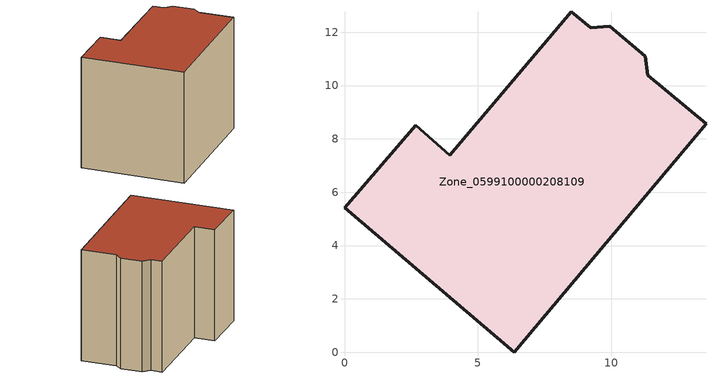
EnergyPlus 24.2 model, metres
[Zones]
Zone_0599100000208109
 floor ground (C_G): 6.37,0 0,5.42 2.67,8.52 3.94,7.39 8.49,12.77 9.23,12.16 9.94,12.22 11.28,11.1 11.36,10.39 13.55,8.57 z0
 wall outside (C_F): 11.36,10.39 11.28,11.1 9.94,12.22 9.23,12.16 8.49,12.77 3.94,7.39 2.67,8.52 0,5.42 6.37,0 13.55,8.57 11.36,10.39 z0:9.21
 roof outside (C_R): 6.37,0 13.55,8.57 11.36,10.39 11.28,11.1 9.94,12.22 9.23,12.16 8.49,12.77 3.94,7.39 2.67,8.52 0,5.42 z9.21
[BUILDING]
Pand.0599100000208109: North Axis=0; Terrain=City; Loads Convergence Tolerance Value=0.04; Temperature Convergence Tolerance Value=0.4; Solar Distribution=FullExterior; Maximum Number of Warmup Days=25; Minimum Number of Warmup Days=1
[Site:Location]
Rotterdam.The.Hague.AP_ZH_NLD Design_Conditions: Latitude=51.96; Longitude=4.45; Time Zone=1; Elevation=-4.5
[SITE:GROUNDTEMPERATURE:BUILDINGSURFACE]
18, 18, 18, 18, 18, 18, 18, 18, 18, 18, 18, 18
[MATERIAL] Thermal Absorptance=0.9; Solar Absorptance=0.7; Visible Absorptance=0.7
Name | Roughness | Thickness | Conductivity | Density | Specific Heat
G.TC.1946 | MediumSmooth | 0.15 | 1 | 540 | 1210
F.TC.1946 | Rough | 0.3 | 0.857143 | 1920 | 840
R.TC.1946 | MediumRough | 0.2 | 0.909091 | 1500 | 1000
[CONSTRUCTION]
C_G: G.TC.1946
C_F: F.TC.1946
C_R: R.TC.1946
[ZONE]
Zone_0599100000208109: Type=1; Multiplier=1; Ceiling Height=Autocalculate; Volume=Autocalculate; Floor Area=autocalculate; Part of Total Floor Area=Yes
[ZONEINFILTRATION:DESIGNFLOWRATE]
Infil_Zone_0599100000208109: Zone or ZoneList or Space or SpaceList=Zone_0599100000208109; Schedule=AlwaysOn; Design Flow Rate Calculation Method=Flow/Area; Flow Rate per Floor Area=0.003; Constant Term Coefficient=1; Temperature Term Coefficient=0; Velocity Term Coefficient=0; Velocity Squared Term Coefficient=0
[HVACTEMPLATE:ZONE:IDEALLOADSAIRSYSTEM]
Zone_0599100000208109: Maximum Heating Supply Air Temperature=50; Minimum Cooling Supply Air Temperature=13; Maximum Heating Supply Air Humidity Ratio=0.0156; Minimum Cooling Supply Air Humidity Ratio=0.0077; Heating Limit=NoLimit; Cooling Limit=NoLimit; Dehumidification Control Type=ConstantSensibleHeatRatio; Cooling Sensible Heat Ratio=0.7; Dehumidification Setpoint=60; Humidification Control Type=None; Humidification Setpoint=30; Outdoor Air Method=None; Outdoor Air Flow Rate per Person=0.00944; Outdoor Air Flow Rate per Zone Floor Area=0; Outdoor Air Flow Rate per Zone=0; Demand Controlled Ventilation Type=None; Outdoor Air Economizer Type=NoEconomizer; Heat Recovery Type=None; Sensible Heat Recovery Effectiveness=0.7; Latent Heat Recovery Effectiveness=0.65
[ZONECONTROL:THERMOSTAT]
ThermostatControl_Zone_0599100000208109: Zone or ZoneList=Zone_0599100000208109; Control Type Schedule=DualSetpointControlType; Control 1=Thermostat_Zone_0599100000208109; Temperature Difference Between Cutout And Setpoint=0
[THERMOSTATSETPOINT:DUALSETPOINT]
Thermostat_Zone_0599100000208109: Heating Setpoint Temperature Schedule=HeatingSetpoint_Zone_0599100000208109; Cooling Setpoint Temperature Schedule=CoolingSetpoint_Zone_0599100000208109
[SCHEDULE:COMPACT]
HeatingSetpoint_Zone_0599100000208109: Through: 12/31, For: AllDays, Until: 24:00, 21
CoolingSetpoint_Zone_0599100000208109: Through: 12/31, For: AllDays, Until: 24:00, 24
DualSetpointControlType: Through: 12/31, For: AllDays, Until: 24:00, 4
AlwaysOn: Through: 12/31, For: AllDays, Until: 24:00, 1
